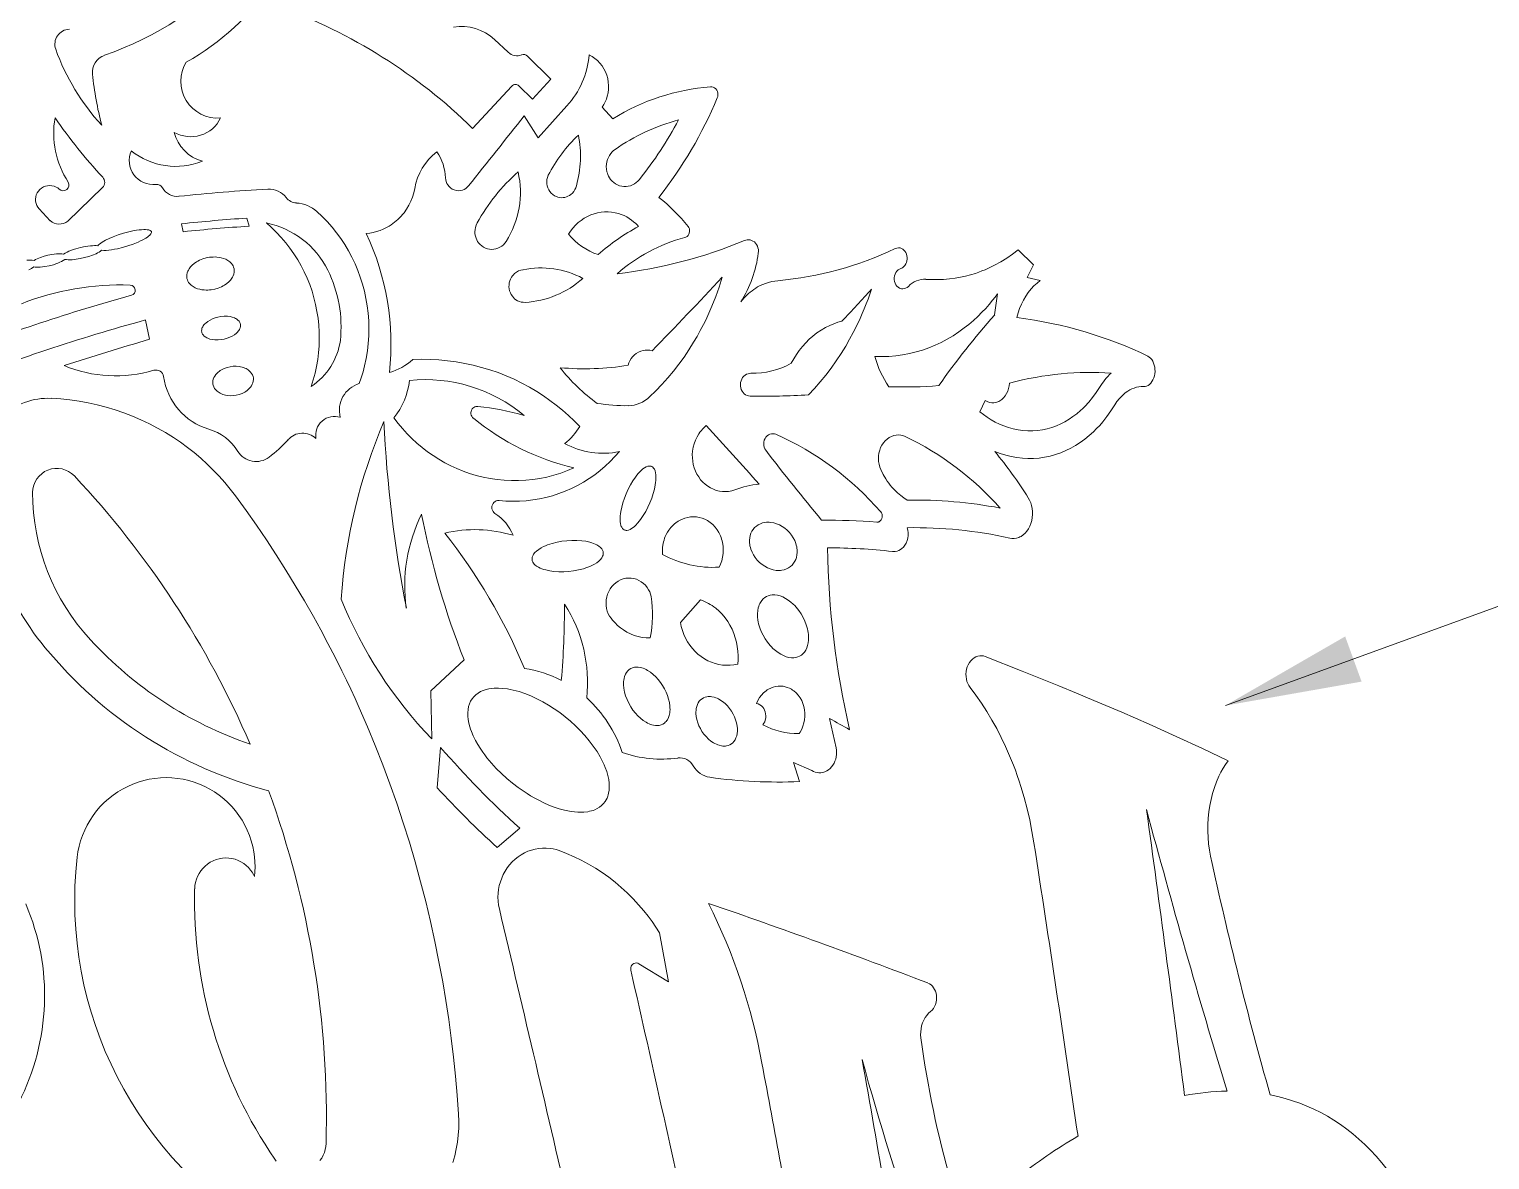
# Model space of a CAD drawing. Extents: x -99 to 297, y 0 to 529.
# Drawn here: x 103.4 to 135.06, y 208.23 to 232.75 of the extents above; entities that cross this region are included whole.
import ezdxf

# ---------------------------------------------------------------- set-up
doc = ezdxf.new("R2010")
doc.units = 0

msp = doc.modelspace()

# ---------------------------------------------------------------- linework, layer by layer
at = {"color": 7, "lineweight": 13, "ltscale": 0.010154}
msp.add_line((113.784, 232.247), (113.486, 232.524), dxfattribs=at)
at = {"color": 7, "lineweight": 13, "ltscale": 0.017836}
msp.add_line((114.706, 231.663), (114.2, 232.167), dxfattribs=at)
at = {"color": 7, "lineweight": 13, "ltscale": 0.031327}
msp.add_line((113.01, 230.597), (113.862, 231.516), dxfattribs=at)
at = {"color": 7, "lineweight": 13, "ltscale": 0.010338}
msp.add_line((114.014, 231.52), (114.308, 231.229), dxfattribs=at)
at = {"color": 7, "lineweight": 13, "ltscale": 0.014729}
msp.add_line((114.308, 231.229), (114.706, 231.663), dxfattribs=at)
at = {"color": 7, "lineweight": 13, "ltscale": 0.014188}
msp.add_line((114.43, 230.39), (114.131, 230.873), dxfattribs=at)
at = {"color": 7, "lineweight": 13, "ltscale": 0.023324}
msp.add_line((115.052, 231.086), (114.43, 230.39), dxfattribs=at)
at = {"color": 7, "lineweight": 13, "ltscale": 0.008452}
msp.add_line((116.048, 230.808), (115.821, 231.058), dxfattribs=at)
at = {"color": 7, "lineweight": 13, "ltscale": 0.026184}
msp.add_line((104.234, 228.586), (104.985, 229.316), dxfattribs=at)
at = {"color": 7, "lineweight": 13, "ltscale": 0.008656}
msp.add_line((103.613, 228.851), (103.848, 228.596), dxfattribs=at)
at = {"color": 7, "lineweight": 13, "ltscale": 0.004515}
msp.add_line((108.164, 228.477), (108.117, 228.651), dxfattribs=at)
at = {"color": 7, "lineweight": 13, "ltscale": 0.004397}
msp.add_line((106.698, 228.527), (106.738, 228.356), dxfattribs=at)
at = {"color": 7, "lineweight": 13, "ltscale": 0.011531}
msp.add_line((125.168, 227.641), (124.839, 227.964), dxfattribs=at)
at = {"color": 7, "lineweight": 13, "ltscale": 0.007639}
msp.add_line((125.033, 227.367), (125.168, 227.641), dxfattribs=at)
at = {"color": 7, "lineweight": 13, "ltscale": 0.007294}
msp.add_line((125.316, 227.298), (125.033, 227.367), dxfattribs=at)
at = {"color": 7, "lineweight": 13, "ltscale": 0.011596}
msp.add_line((124.328, 226.551), (124.391, 227.011), dxfattribs=at)
at = {"color": 7, "lineweight": 13, "ltscale": 0.010693}
msp.add_line((105.917, 226.442), (106.008, 226.024), dxfattribs=at)
at = {"color": 7, "lineweight": 13, "ltscale": 0.006787}
msp.add_line((124.12, 224.699), (124.003, 224.454), dxfattribs=at)
at = {"color": 7, "lineweight": 13, "ltscale": 0.016356}
msp.add_line((117.947, 220.373), (117.515, 219.882), dxfattribs=at)
at = {"color": 7, "lineweight": 13, "ltscale": 0.024661}
msp.add_line((112.107, 218.398), (112.825, 219.074), dxfattribs=at)
at = {"color": 7, "lineweight": 13, "ltscale": 0.025963}
msp.add_line((112.123, 217.359), (112.107, 218.398), dxfattribs=at)
at = {"color": 7, "lineweight": 13, "ltscale": 0.01628}
msp.add_line((120.889, 217.164), (120.749, 217.8), dxfattribs=at)
at = {"color": 7, "lineweight": 13, "ltscale": 0.022011}
msp.add_line((112.317, 217.174), (112.242, 216.297), dxfattribs=at)
at = {"color": 7, "lineweight": 13, "ltscale": 0.010871}
msp.add_line((120.095, 216.433), (119.965, 216.848), dxfattribs=at)
at = {"color": 7, "lineweight": 13, "ltscale": 0.010872}
msp.add_line((119.965, 216.848), (120.361, 216.669), dxfattribs=at)
at = {"color": 7, "lineweight": 13, "ltscale": 0.016071}
msp.add_line((113.543, 215.003), (114.031, 215.422), dxfattribs=at)
at = {"color": 7, "lineweight": 13, "ltscale": 0.027012}
msp.add_line((117.255, 212.092), (117.061, 213.154), dxfattribs=at)
at = {"color": 7, "lineweight": 13, "ltscale": 0.018832}
msp.add_line((116.612, 212.483), (117.255, 212.092), dxfattribs=at)
at = {"color": 7, "lineweight": 13}
for points in [[(129.329, 218.08), (170.101, 232.908), (170.101, 307.404)], [(115.821, 231.058), (115.856, 231.114), (115.885, 231.173), (115.91, 231.234), (115.93, 231.297), (115.946, 231.372), (115.955, 231.449), (115.956, 231.526), (115.951, 231.603), (115.938, 231.678), (115.917, 231.752), (115.89, 231.823), (115.856, 231.891), (115.816, 231.954), (115.77, 232.013), (115.718, 232.067), (115.661, 232.114), (115.6, 232.156), (115.535, 232.19)], [(118.314, 231.26), (118.324, 231.292), (118.328, 231.327), (118.326, 231.362), (118.317, 231.396), (118.302, 231.426), (118.281, 231.453), (118.256, 231.475), (118.228, 231.49), (118.196, 231.499), (118.164, 231.5)], [(116.097, 230.14), (116.064, 230.115), (116.034, 230.086), (116.006, 230.054), (115.977, 230.013), (115.953, 229.969), (115.934, 229.922), (115.92, 229.873), (115.911, 229.823), (115.908, 229.773), (115.912, 229.712), (115.923, 229.653), (115.931, 229.624), (115.942, 229.596), (115.958, 229.559), (115.978, 229.525), (116.001, 229.492), (116.033, 229.455), (116.069, 229.422), (116.109, 229.394), (116.151, 229.371), (116.196, 229.353), (116.242, 229.341), (116.289, 229.335), (116.337, 229.335), (116.384, 229.341), (116.431, 229.352), (116.476, 229.37), (116.518, 229.393), (116.558, 229.421), (116.595, 229.453), (116.627, 229.49)], [(114.648, 229.58), (114.631, 229.534), (114.621, 229.487), (114.618, 229.441), (114.62, 229.395), (114.628, 229.349), (114.642, 229.305), (114.661, 229.264), (114.686, 229.226), (114.715, 229.192), (114.748, 229.162), (114.786, 229.137), (114.826, 229.117), (114.86, 229.105), (114.896, 229.098), (114.933, 229.095), (114.97, 229.096), (115.006, 229.102), (115.042, 229.112), (115.077, 229.126), (115.109, 229.144), (115.139, 229.165), (115.172, 229.196), (115.201, 229.231), (115.226, 229.27), (115.245, 229.311), (115.259, 229.355)], [(104.046, 229.279), (104.014, 229.305), (103.979, 229.325), (103.935, 229.343), (103.889, 229.355), (103.842, 229.358), (103.795, 229.355), (103.748, 229.344), (103.704, 229.327), (103.664, 229.304), (103.627, 229.274), (103.596, 229.239), (103.57, 229.199), (103.551, 229.156), (103.539, 229.111), (103.534, 229.065), (103.536, 229.018), (103.545, 228.972), (103.562, 228.928), (103.585, 228.888), (103.613, 228.851)], [(111.755, 229.295), (111.734, 229.2), (111.707, 229.106), (111.671, 229.016), (111.629, 228.929), (111.579, 228.845), (111.523, 228.766), (111.493, 228.728), (111.461, 228.692), (111.427, 228.657), (111.392, 228.623), (111.319, 228.561), (111.241, 228.505), (111.201, 228.479), (111.159, 228.455), (111.116, 228.433), (111.073, 228.413), (111.002, 228.385), (110.929, 228.361), (110.855, 228.342), (110.779, 228.328), (110.703, 228.32)], [(112.923, 229.353), (112.895, 229.323), (112.862, 229.297), (112.826, 229.275), (112.788, 229.26), (112.747, 229.25), (112.702, 229.246), (112.657, 229.25), (112.613, 229.262), (112.57, 229.281), (112.532, 229.307), (112.498, 229.338), (112.473, 229.37), (112.453, 229.405), (112.437, 229.443), (112.427, 229.483), (112.422, 229.523)], [(110.553, 225.063), (110.597, 225.19), (110.635, 225.318), (110.668, 225.448), (110.702, 225.608), (110.729, 225.77), (110.747, 225.933), (110.758, 226.096), (110.762, 226.26), (110.757, 226.423), (110.745, 226.587), (110.726, 226.749), (110.698, 226.91), (110.663, 227.07), (110.623, 227.222), (110.575, 227.371), (110.521, 227.519), (110.46, 227.663), (110.393, 227.805), (110.319, 227.943), (110.238, 228.078), (110.152, 228.208), (110.06, 228.335), (109.962, 228.457), (109.858, 228.575), (109.749, 228.687), (109.635, 228.794)], [(116.606, 228.47), (116.576, 228.503), (116.545, 228.534), (116.501, 228.573), (116.455, 228.609), (116.407, 228.642), (116.351, 228.676), (116.292, 228.705), (116.232, 228.73), (116.17, 228.751), (116.097, 228.769), (116.022, 228.781), (115.946, 228.787), (115.871, 228.787), (115.795, 228.78), (115.72, 228.767), (115.647, 228.747), (115.571, 228.721), (115.498, 228.687), (115.428, 228.648), (115.361, 228.603), (115.297, 228.553), (115.238, 228.497), (115.183, 228.437), (115.133, 228.372), (115.088, 228.303)], [(104.963, 227.953), (105.013, 227.95), (105.068, 227.952), (105.122, 227.957), (105.178, 227.964), (105.243, 227.975), (105.308, 227.988), (105.422, 228.016), (105.536, 228.05), (105.649, 228.089), (105.757, 228.132), (105.809, 228.156), (105.859, 228.181), (105.927, 228.219), (105.958, 228.239), (105.985, 228.26), (106.009, 228.28), (106.028, 228.301), (106.037, 228.314), (106.044, 228.327), (106.048, 228.343), (106.046, 228.358), (106.038, 228.371), (106.029, 228.378), (106.019, 228.384), (105.991, 228.394), (105.956, 228.4), (105.921, 228.403), (105.882, 228.404), (105.833, 228.401), (105.782, 228.396), (105.726, 228.389), (105.67, 228.38), (105.556, 228.355), (105.441, 228.325), (105.327, 228.289), (105.216, 228.248), (105.132, 228.213), (105.053, 228.174), (104.98, 228.133), (104.947, 228.111), (104.918, 228.089), (104.897, 228.071), (104.881, 228.053)], [(108.538, 228.548), (108.65, 228.448), (108.758, 228.343), (108.861, 228.233), (108.958, 228.118), (109.05, 227.999), (109.136, 227.876), (109.217, 227.749), (109.292, 227.619), (109.36, 227.485), (109.422, 227.348), (109.478, 227.209), (109.528, 227.066), (109.57, 226.922), (109.606, 226.777), (109.636, 226.629), (109.658, 226.481), (109.674, 226.332), (109.683, 226.182), (109.685, 226.032), (109.681, 225.882), (109.669, 225.732), (109.651, 225.583), (109.626, 225.435), (109.595, 225.288), (109.556, 225.143), (109.512, 224.999)], [(113.108, 228.546), (113.086, 228.499), (113.07, 228.449), (113.062, 228.403), (113.059, 228.355), (113.061, 228.308), (113.07, 228.261), (113.084, 228.215), (113.099, 228.18), (113.119, 228.145), (113.141, 228.114), (113.172, 228.079), (113.207, 228.048), (113.246, 228.022), (113.287, 228.001), (113.331, 227.986), (113.376, 227.976), (113.422, 227.973), (113.469, 227.976), (113.515, 227.984), (113.559, 227.998), (113.601, 228.018), (113.64, 228.043), (113.676, 228.073), (113.708, 228.107), (113.736, 228.145)], [(117.609, 228.229), (117.634, 228.239), (117.659, 228.254), (117.68, 228.275), (117.696, 228.3), (117.708, 228.328), (117.714, 228.358), (117.714, 228.389), (117.709, 228.419), (117.698, 228.447), (117.682, 228.472)], [(104.881, 228.053), (104.847, 228.055), (104.811, 228.055), (104.768, 228.054), (104.724, 228.051), (104.668, 228.044), (104.611, 228.036), (104.508, 228.015), (104.407, 227.989), (104.353, 227.971), (104.3, 227.952), (104.257, 227.935), (104.217, 227.916), (104.176, 227.895), (104.141, 227.872)], [(119.204, 227.891), (119.207, 227.93), (119.205, 227.969), (119.197, 228.007), (119.185, 228.043), (119.167, 228.077), (119.144, 228.107), (119.118, 228.134), (119.088, 228.155), (119.059, 228.169), (119.029, 228.179), (118.997, 228.183), (118.965, 228.183), (118.934, 228.177), (118.903, 228.167)], [(122.291, 227.559), (122.315, 227.569), (122.338, 227.583), (122.359, 227.601), (122.382, 227.627), (122.402, 227.657), (122.416, 227.691), (122.427, 227.727), (122.432, 227.763), (122.432, 227.801), (122.427, 227.837), (122.417, 227.873), (122.403, 227.905), (122.384, 227.934), (122.361, 227.96), (122.335, 227.98), (122.307, 227.995), (122.276, 228.005), (122.242, 228.008), (122.207, 228.003), (122.173, 227.991)], [(103.501, 227.733), (103.459, 227.741), (103.411, 227.743), (103.343, 227.741)], [(103.495, 227.594), (103.524, 227.59), (103.554, 227.587), (103.595, 227.587), (103.637, 227.588), (103.686, 227.593), (103.736, 227.6), (103.829, 227.618), (103.922, 227.642), (103.971, 227.658), (104.019, 227.676), (104.059, 227.693), (104.098, 227.711), (104.135, 227.733), (104.167, 227.755)], [(104.141, 227.872), (104.104, 227.877), (104.064, 227.879), (104.026, 227.879), (103.987, 227.877), (103.937, 227.872), (103.887, 227.864), (103.804, 227.848), (103.721, 227.826), (103.642, 227.8), (103.567, 227.769), (103.533, 227.752), (103.501, 227.733)], [(104.167, 227.755), (104.203, 227.751), (104.241, 227.748), (104.282, 227.748), (104.325, 227.75), (104.413, 227.759), (104.505, 227.774), (104.596, 227.795), (104.686, 227.819), (104.771, 227.848), (104.846, 227.879), (104.88, 227.896), (104.912, 227.914), (104.94, 227.933), (104.963, 227.953)], [(107.837, 227.555), (107.829, 227.585), (107.817, 227.614), (107.801, 227.642), (107.781, 227.668), (107.764, 227.686), (107.746, 227.703), (107.704, 227.733), (107.658, 227.758), (107.608, 227.778), (107.561, 227.792), (107.512, 227.801), (107.462, 227.807), (107.425, 227.809), (107.387, 227.808), (107.348, 227.806), (107.309, 227.802), (107.233, 227.788), (107.159, 227.766), (107.123, 227.752), (107.088, 227.737), (107.054, 227.72), (107.022, 227.701), (106.974, 227.669), (106.931, 227.632), (106.893, 227.592), (106.861, 227.549), (106.847, 227.526), (106.836, 227.503), (106.822, 227.464), (106.814, 227.424), (106.812, 227.384), (106.816, 227.345)], [(124.839, 227.964), (124.717, 227.87), (124.59, 227.783), (124.461, 227.703), (124.327, 227.629), (124.191, 227.563), (124.122, 227.533), (124.052, 227.505), (123.982, 227.479), (123.911, 227.454), (123.803, 227.421), (123.695, 227.393), (123.585, 227.369), (123.475, 227.349), (123.348, 227.333), (123.221, 227.322), (123.094, 227.317), (122.966, 227.317), (122.838, 227.324)], [(103.388, 227.529), (103.445, 227.56), (103.495, 227.594)], [(106.816, 227.345), (106.825, 227.314), (106.837, 227.285), (106.853, 227.258), (106.873, 227.232), (106.89, 227.214), (106.908, 227.197), (106.95, 227.167), (106.996, 227.141), (107.047, 227.121), (107.094, 227.108), (107.142, 227.099), (107.192, 227.093), (107.23, 227.091), (107.267, 227.091), (107.306, 227.094), (107.345, 227.098), (107.421, 227.112), (107.495, 227.134), (107.532, 227.147), (107.567, 227.163), (107.6, 227.18), (107.632, 227.199), (107.68, 227.231), (107.723, 227.268), (107.761, 227.308), (107.793, 227.351), (107.806, 227.374), (107.818, 227.397), (107.832, 227.436), (107.84, 227.476), (107.842, 227.516), (107.837, 227.555)], [(114.102, 227.532), (114.053, 227.522), (114.006, 227.505), (113.961, 227.481), (113.921, 227.45), (113.895, 227.425), (113.872, 227.398), (113.851, 227.368), (113.831, 227.33), (113.815, 227.288), (113.804, 227.245), (113.799, 227.202), (113.798, 227.158), (113.803, 227.115), (113.813, 227.072), (113.828, 227.031), (113.848, 226.992), (113.872, 226.956), (113.895, 226.929), (113.92, 226.904), (113.948, 226.883), (113.985, 226.861), (114.024, 226.844), (114.064, 226.832), (114.106, 226.826), (114.148, 226.825)], [(116.848, 224.775), (116.984, 224.907), (117.115, 225.045), (117.242, 225.187), (117.364, 225.333), (117.481, 225.484), (117.593, 225.639), (117.7, 225.797), (117.801, 225.96), (117.875, 226.086), (117.946, 226.214), (118.014, 226.344), (118.063, 226.442), (118.11, 226.542), (118.155, 226.642), (118.198, 226.744), (118.28, 226.949), (118.354, 227.157), (118.421, 227.368)], [(122.457, 227.172), (122.429, 227.149), (122.398, 227.132), (122.369, 227.123), (122.339, 227.119), (122.309, 227.121), (122.287, 227.127), (122.266, 227.135), (122.236, 227.154), (122.21, 227.178), (122.188, 227.208), (122.17, 227.241), (122.158, 227.279), (122.152, 227.318), (122.152, 227.359), (122.158, 227.398), (122.17, 227.437), (122.187, 227.472), (122.209, 227.503), (122.236, 227.529), (122.262, 227.546), (122.291, 227.559)], [(119.63, 227.293), (119.562, 227.286), (119.494, 227.274), (119.427, 227.258), (119.361, 227.237), (119.302, 227.214), (119.244, 227.187), (119.188, 227.158), (119.147, 227.133), (119.107, 227.107), (119.068, 227.078), (119.03, 227.048), (118.993, 227.017), (118.957, 226.984), (118.889, 226.913), (118.827, 226.837)], [(120.291, 224.819), (120.42, 224.957), (120.546, 225.1), (120.666, 225.247), (120.782, 225.398), (120.892, 225.554), (120.998, 225.714), (121.099, 225.878), (121.183, 226.024), (121.263, 226.172), (121.34, 226.324), (121.412, 226.477), (121.458, 226.581), (121.502, 226.685), (121.544, 226.791), (121.584, 226.897), (121.66, 227.112)], [(124.811, 226.497), (124.837, 226.596), (124.87, 226.692), (124.908, 226.785), (124.952, 226.874), (125.001, 226.96), (125.056, 227.04), (125.116, 227.115), (125.18, 227.184), (125.246, 227.244), (125.316, 227.298)], [(124.391, 227.011), (124.338, 226.94), (124.284, 226.871), (124.209, 226.781), (124.133, 226.694), (124.053, 226.61), (123.962, 226.519), (123.867, 226.431), (123.769, 226.348), (123.669, 226.269), (123.549, 226.182), (123.426, 226.101), (123.299, 226.026), (123.17, 225.957), (123.038, 225.895), (122.903, 225.84), (122.766, 225.791), (122.627, 225.75), (122.481, 225.714), (122.332, 225.686), (122.183, 225.665), (122.032, 225.652), (121.881, 225.647), (121.73, 225.65)], [(107.977, 226.352), (107.973, 226.369), (107.966, 226.385), (107.958, 226.401), (107.947, 226.415), (107.922, 226.442), (107.891, 226.465), (107.87, 226.477), (107.848, 226.488), (107.8, 226.504), (107.75, 226.516), (107.696, 226.522), (107.66, 226.523), (107.624, 226.523), (107.55, 226.516), (107.489, 226.504), (107.429, 226.488), (107.372, 226.466), (107.317, 226.44), (107.268, 226.41), (107.224, 226.376), (107.204, 226.356), (107.186, 226.336), (107.171, 226.316), (107.159, 226.296), (107.149, 226.277), (107.142, 226.258), (107.136, 226.232), (107.135, 226.206), (107.137, 226.181)], [(121.018, 226.417), (120.929, 226.392), (120.842, 226.361), (120.756, 226.325), (120.659, 226.277), (120.565, 226.222), (120.475, 226.161), (120.388, 226.094), (120.308, 226.023), (120.232, 225.947), (120.16, 225.867), (120.092, 225.782), (120.029, 225.692), (119.971, 225.599), (119.918, 225.503)], [(107.137, 226.181), (107.142, 226.164), (107.148, 226.148), (107.157, 226.133), (107.167, 226.118), (107.193, 226.091), (107.224, 226.068), (107.245, 226.056), (107.267, 226.046), (107.314, 226.029), (107.365, 226.018), (107.419, 226.011), (107.455, 226.01), (107.492, 226.011), (107.565, 226.017), (107.626, 226.029), (107.686, 226.045), (107.743, 226.067), (107.798, 226.093), (107.847, 226.123), (107.89, 226.158), (107.911, 226.177), (107.929, 226.197), (107.943, 226.217), (107.956, 226.238), (107.965, 226.256), (107.972, 226.275), (107.978, 226.301), (107.98, 226.327), (107.977, 226.352)], [(116.899, 225.774), (116.851, 225.785), (116.803, 225.79), (116.754, 225.789), (116.706, 225.781), (116.655, 225.767), (116.606, 225.745), (116.559, 225.718), (116.517, 225.684), (116.479, 225.645), (116.447, 225.604), (116.42, 225.559), (116.397, 225.511), (116.381, 225.461)], [(111.71, 225.585), (111.899, 225.59), (112.089, 225.587), (112.277, 225.577), (112.465, 225.559), (112.652, 225.534), (112.838, 225.502), (113.022, 225.462), (113.204, 225.415), (113.384, 225.361), (113.561, 225.3), (113.736, 225.231), (113.908, 225.156), (114.077, 225.074), (114.242, 224.985), (114.403, 224.89), (114.547, 224.797), (114.687, 224.699), (114.824, 224.595), (114.957, 224.487), (115.086, 224.374), (115.211, 224.256), (115.332, 224.134)], [(127.557, 224.998), (127.59, 225), (127.623, 225.008), (127.654, 225.023), (127.683, 225.044), (127.712, 225.072), (127.738, 225.106), (127.76, 225.144), (127.778, 225.185), (127.792, 225.231), (127.8, 225.277), (127.805, 225.325), (127.804, 225.374), (127.799, 225.421), (127.789, 225.466), (127.775, 225.508), (127.757, 225.548), (127.735, 225.583), (127.71, 225.613), (127.681, 225.638), (127.65, 225.657)], [(108.256, 225.187), (108.25, 225.215), (108.237, 225.25), (108.218, 225.284), (108.194, 225.314), (108.166, 225.342), (108.145, 225.358), (108.123, 225.373), (108.098, 225.387), (108.072, 225.4), (108.043, 225.411), (108.013, 225.42), (107.981, 225.428), (107.949, 225.434), (107.883, 225.44), (107.817, 225.438), (107.752, 225.43), (107.687, 225.414), (107.625, 225.392), (107.567, 225.363), (107.54, 225.346), (107.514, 225.327), (107.49, 225.308), (107.469, 225.288), (107.442, 225.258), (107.42, 225.227), (107.402, 225.193), (107.388, 225.159), (107.38, 225.124), (107.377, 225.088), (107.38, 225.053)], [(107.38, 225.053), (107.385, 225.026), (107.399, 224.991), (107.417, 224.957), (107.441, 224.926), (107.47, 224.899), (107.491, 224.882), (107.513, 224.868), (107.538, 224.853), (107.564, 224.841), (107.593, 224.83), (107.623, 224.82), (107.655, 224.813), (107.687, 224.807), (107.753, 224.801), (107.819, 224.802), (107.884, 224.811), (107.949, 224.827), (108.011, 224.849), (108.04, 224.863), (108.069, 224.878), (108.096, 224.895), (108.122, 224.913), (108.145, 224.932), (108.167, 224.953), (108.193, 224.982), (108.215, 225.014), (108.234, 225.048), (108.247, 225.082), (108.255, 225.117), (108.258, 225.152), (108.256, 225.187)], [(119.042, 225.287), (119.011, 225.285), (118.981, 225.278), (118.947, 225.265), (118.916, 225.246), (118.888, 225.221), (118.864, 225.192), (118.844, 225.16), (118.829, 225.124), (118.82, 225.086), (118.815, 225.047), (118.817, 225.008), (118.824, 224.97), (118.835, 224.934), (118.852, 224.9), (118.874, 224.87), (118.9, 224.843), (118.929, 224.822), (118.961, 224.807), (118.994, 224.797), (119.029, 224.793)], [(124.003, 224.454), (124.083, 224.391), (124.166, 224.333), (124.25, 224.279), (124.34, 224.229), (124.432, 224.184), (124.525, 224.145), (124.627, 224.109), (124.731, 224.081), (124.836, 224.059), (124.941, 224.045), (125.047, 224.038), (125.153, 224.038), (125.258, 224.045), (125.363, 224.06), (125.467, 224.083), (125.569, 224.112), (125.669, 224.149), (125.762, 224.189), (125.852, 224.236), (125.94, 224.288), (126.026, 224.346), (126.109, 224.409), (126.189, 224.477), (126.236, 224.52), (126.281, 224.565), (126.369, 224.66), (126.452, 224.761), (126.53, 224.868), (126.603, 224.98)], [(124.648, 225.074), (124.642, 225.014), (124.63, 224.955), (124.611, 224.898), (124.587, 224.845), (124.557, 224.797), (124.522, 224.753), (124.483, 224.717), (124.462, 224.701), (124.441, 224.687), (124.418, 224.675), (124.395, 224.665), (124.353, 224.652), (124.309, 224.645), (124.266, 224.645), (124.223, 224.652), (124.181, 224.666), (124.15, 224.681), (124.12, 224.699)], [(126.932, 224.6), (126.98, 224.672), (127.032, 224.739), (127.089, 224.799), (127.12, 224.828), (127.151, 224.854), (127.182, 224.878), (127.214, 224.899), (127.259, 224.925), (127.304, 224.948), (127.351, 224.966), (127.402, 224.982), (127.454, 224.992), (127.505, 224.997), (127.557, 224.998)], [(107.867, 222.628), (107.755, 222.775), (107.637, 222.917), (107.514, 223.055), (107.386, 223.189), (107.253, 223.319), (107.115, 223.444), (106.973, 223.565), (106.826, 223.68), (106.676, 223.79), (106.522, 223.894), (106.352, 224), (106.178, 224.099), (106.001, 224.192), (105.82, 224.278), (105.636, 224.357), (105.449, 224.429), (105.259, 224.494), (105.067, 224.552), (104.872, 224.603), (104.676, 224.646), (104.478, 224.682), (104.279, 224.71), (104.079, 224.731), (103.879, 224.744)], [(113.025, 224.311), (113.006, 224.33), (112.991, 224.353), (112.98, 224.379), (112.974, 224.406), (112.973, 224.433), (112.978, 224.461), (112.987, 224.488), (113.001, 224.512), (113.017, 224.53), (113.037, 224.545), (113.058, 224.557), (113.08, 224.565), (113.103, 224.569), (113.126, 224.568)], [(124.331, 223.59), (124.449, 223.546), (124.567, 223.509), (124.687, 223.48), (124.808, 223.458), (124.929, 223.444), (125.05, 223.437), (125.171, 223.439), (125.292, 223.448), (125.412, 223.465), (125.53, 223.49), (125.647, 223.523), (125.762, 223.563), (125.871, 223.609), (125.978, 223.662), (126.082, 223.72), (126.183, 223.786), (126.281, 223.857), (126.377, 223.935), (126.469, 224.017), (126.538, 224.086), (126.605, 224.157), (126.67, 224.231), (126.717, 224.289), (126.762, 224.348), (126.85, 224.471), (126.932, 224.6)], [(111.303, 224.318), (111.393, 224.2), (111.488, 224.086), (111.588, 223.976), (111.692, 223.871), (111.801, 223.771), (111.914, 223.676), (112.031, 223.585), (112.152, 223.5), (112.277, 223.421), (112.405, 223.348), (112.536, 223.28), (112.669, 223.218), (112.806, 223.163), (112.944, 223.114), (113.084, 223.072), (113.236, 223.034), (113.389, 223.003), (113.543, 222.98), (113.697, 222.965), (113.853, 222.958), (114.008, 222.958), (114.163, 222.966), (114.317, 222.982), (114.47, 223.006), (114.622, 223.037), (114.771, 223.076), (114.919, 223.123), (115.064, 223.177), (115.207, 223.238)], [(118.076, 224.151), (118.037, 224.117), (117.999, 224.08), (117.964, 224.041), (117.939, 224.01), (117.916, 223.977), (117.875, 223.909), (117.84, 223.836), (117.812, 223.76), (117.791, 223.681), (117.778, 223.601), (117.773, 223.527), (117.774, 223.453), (117.781, 223.379), (117.795, 223.306), (117.815, 223.235), (117.841, 223.166), (117.873, 223.1), (117.911, 223.038), (117.953, 222.979), (118, 222.927), (118.052, 222.879), (118.108, 222.837), (118.167, 222.801), (118.229, 222.771), (118.293, 222.748), (118.359, 222.732), (118.426, 222.723), (118.494, 222.721), (118.561, 222.726), (118.627, 222.739), (118.693, 222.758)], [(119.585, 223.963), (119.554, 223.973), (119.521, 223.977), (119.488, 223.975), (119.455, 223.966), (119.423, 223.95), (119.394, 223.928), (119.369, 223.901), (119.349, 223.869), (119.334, 223.834), (119.325, 223.796), (119.322, 223.758), (119.324, 223.719), (119.333, 223.682), (119.348, 223.647), (119.368, 223.616)], [(122.386, 223.916), (122.34, 223.934), (122.291, 223.945), (122.241, 223.95), (122.191, 223.947), (122.139, 223.936), (122.089, 223.918), (122.041, 223.892), (121.996, 223.86), (121.954, 223.821), (121.916, 223.777), (121.884, 223.727), (121.856, 223.674), (121.835, 223.617), (121.82, 223.557), (121.81, 223.496), (121.808, 223.434), (121.811, 223.373), (121.821, 223.312), (121.837, 223.254), (121.859, 223.198)], [(116.194, 223.591), (116.096, 223.479), (115.993, 223.373), (115.885, 223.272), (115.773, 223.176), (115.656, 223.086), (115.535, 223.002), (115.411, 222.924), (115.283, 222.852), (115.151, 222.787), (115.017, 222.728), (114.88, 222.676), (114.741, 222.631), (114.6, 222.593), (114.458, 222.563), (114.314, 222.539), (114.17, 222.522), (114.025, 222.513), (113.879, 222.511), (113.733, 222.516), (113.588, 222.528)], [(116.896, 223.264), (116.883, 223.27), (116.869, 223.273), (116.854, 223.275), (116.837, 223.275), (116.805, 223.269), (116.771, 223.255), (116.736, 223.236), (116.701, 223.211), (116.675, 223.19), (116.65, 223.166), (116.6, 223.113), (116.57, 223.076), (116.54, 223.037), (116.483, 222.953), (116.431, 222.864), (116.382, 222.771), (116.339, 222.674), (116.3, 222.576), (116.268, 222.479), (116.242, 222.382), (116.223, 222.286), (116.216, 222.239), (116.211, 222.193), (116.208, 222.149), (116.208, 222.107), (116.21, 222.067), (116.215, 222.029), (116.226, 221.985), (116.233, 221.965), (116.242, 221.946), (116.257, 221.923), (116.276, 221.904), (116.296, 221.89)], [(116.296, 221.89), (116.309, 221.885), (116.323, 221.881), (116.339, 221.879), (116.355, 221.88), (116.388, 221.886), (116.422, 221.899), (116.457, 221.919), (116.492, 221.943), (116.518, 221.965), (116.543, 221.989), (116.593, 222.042), (116.624, 222.079), (116.653, 222.118), (116.71, 222.201), (116.762, 222.291), (116.81, 222.384), (116.854, 222.48), (116.892, 222.579), (116.924, 222.676), (116.95, 222.772), (116.969, 222.868), (116.976, 222.915), (116.981, 222.962), (116.983, 223.005), (116.983, 223.048), (116.981, 223.087), (116.976, 223.125), (116.966, 223.17), (116.958, 223.19), (116.95, 223.208), (116.935, 223.232), (116.917, 223.251), (116.896, 223.264)], [(121.859, 223.198), (121.91, 223.095), (121.968, 222.997), (121.999, 222.95), (122.032, 222.905), (122.066, 222.86), (122.102, 222.817), (122.162, 222.752), (122.225, 222.691), (122.292, 222.635), (122.361, 222.583), (122.433, 222.537)], [(112.704, 209.219), (112.674, 209.631), (112.638, 210.042), (112.595, 210.453), (112.546, 210.864), (112.491, 211.273), (112.429, 211.681), (112.361, 212.088), (112.28, 212.526), (112.192, 212.962), (112.096, 213.397), (111.993, 213.829), (111.883, 214.26), (111.764, 214.689), (111.639, 215.116), (111.506, 215.54), (111.365, 215.961), (111.218, 216.381), (111.062, 216.797), (110.9, 217.211), (110.73, 217.621), (110.552, 218.029), (110.461, 218.231), (110.368, 218.433), (110.273, 218.634), (110.176, 218.834), (110.027, 219.132), (109.874, 219.428), (109.718, 219.722), (109.557, 220.014), (109.364, 220.352), (109.166, 220.687), (108.963, 221.019), (108.754, 221.348), (108.54, 221.673), (108.321, 221.995), (108.097, 222.313), (107.867, 222.628)], [(113.588, 222.528), (113.57, 222.529), (113.552, 222.527), (113.524, 222.52), (113.497, 222.506), (113.473, 222.487), (113.453, 222.464), (113.439, 222.437), (113.43, 222.408), (113.427, 222.377), (113.43, 222.347), (113.438, 222.318), (113.453, 222.291), (113.472, 222.267), (113.495, 222.249)], [(124.654, 221.71), (124.703, 221.703), (124.753, 221.703), (124.802, 221.711), (124.85, 221.726), (124.875, 221.737), (124.899, 221.75), (124.945, 221.782), (124.988, 221.82), (125.026, 221.865), (125.061, 221.916), (125.09, 221.971), (125.113, 222.031), (125.131, 222.093), (125.142, 222.157), (125.148, 222.223), (125.148, 222.289), (125.141, 222.354), (125.128, 222.416), (125.11, 222.476), (125.086, 222.534), (125.057, 222.587)], [(118.353, 221.082), (118.385, 221.15), (118.41, 221.22), (118.429, 221.297), (118.44, 221.376), (118.444, 221.456), (118.44, 221.535), (118.428, 221.614), (118.42, 221.653), (118.409, 221.691), (118.396, 221.728), (118.382, 221.764), (118.349, 221.831), (118.311, 221.894), (118.266, 221.952), (118.216, 222.004), (118.188, 222.029), (118.16, 222.051), (118.131, 222.072), (118.1, 222.091), (118.044, 222.12), (117.985, 222.143), (117.924, 222.16), (117.862, 222.17), (117.799, 222.174), (117.735, 222.171), (117.673, 222.161), (117.611, 222.145), (117.56, 222.126), (117.51, 222.103), (117.463, 222.076), (117.417, 222.044), (117.388, 222.021), (117.36, 221.996), (117.309, 221.942), (117.263, 221.883), (117.235, 221.839), (117.209, 221.793), (117.187, 221.745), (117.173, 221.709), (117.16, 221.671), (117.15, 221.633), (117.141, 221.594), (117.129, 221.516), (117.125, 221.436), (117.13, 221.357)], [(119.996, 221.209), (120.016, 221.251), (120.031, 221.295), (120.042, 221.349), (120.047, 221.403), (120.045, 221.459), (120.042, 221.492), (120.036, 221.525), (120.028, 221.559), (120.018, 221.593), (119.994, 221.658), (119.962, 221.72), (119.924, 221.779), (119.88, 221.833), (119.832, 221.883), (119.779, 221.927), (119.722, 221.966), (119.662, 221.999), (119.6, 222.025), (119.537, 222.043), (119.473, 222.054), (119.441, 222.057), (119.409, 222.057), (119.378, 222.056), (119.347, 222.052), (119.297, 222.041), (119.249, 222.024), (119.203, 222.002), (119.162, 221.974), (119.124, 221.94), (119.091, 221.902), (119.064, 221.859)], [(121.774, 222.057), (121.799, 222.059), (121.812, 222.062), (121.825, 222.068), (121.849, 222.084), (121.868, 222.107), (121.882, 222.135), (121.891, 222.165), (121.892, 222.197), (121.887, 222.228), (121.876, 222.257), (121.859, 222.282)], [(115.842, 221.395), (115.837, 221.425), (115.826, 221.453), (115.809, 221.479), (115.796, 221.496), (115.781, 221.511), (115.745, 221.54), (115.703, 221.566), (115.668, 221.583), (115.631, 221.598), (115.592, 221.612), (115.55, 221.624), (115.465, 221.643), (115.377, 221.655), (115.272, 221.662), (115.164, 221.663), (115.055, 221.656), (114.947, 221.643), (114.84, 221.623), (114.735, 221.597), (114.684, 221.581), (114.634, 221.563), (114.591, 221.546), (114.549, 221.527), (114.493, 221.498), (114.442, 221.466), (114.396, 221.431), (114.361, 221.397), (114.333, 221.362), (114.321, 221.344), (114.312, 221.325), (114.303, 221.3), (114.299, 221.275), (114.299, 221.249)], [(119.064, 221.859), (119.044, 221.817), (119.028, 221.772), (119.017, 221.719), (119.012, 221.664), (119.014, 221.609), (119.017, 221.575), (119.023, 221.542), (119.031, 221.508), (119.041, 221.475), (119.067, 221.41), (119.099, 221.347), (119.138, 221.289), (119.182, 221.234), (119.231, 221.185), (119.284, 221.14), (119.342, 221.101), (119.402, 221.068), (119.464, 221.043), (119.527, 221.024), (119.59, 221.013), (119.622, 221.011), (119.654, 221.01), (119.685, 221.012), (119.716, 221.016), (119.766, 221.026), (119.814, 221.043), (119.858, 221.066), (119.9, 221.094), (119.937, 221.127), (119.969, 221.166), (119.996, 221.209)], [(122.112, 221.422), (122.142, 221.42), (122.172, 221.422), (122.211, 221.43), (122.249, 221.443), (122.284, 221.462), (122.317, 221.486), (122.348, 221.514), (122.365, 221.534), (122.381, 221.556), (122.396, 221.58), (122.41, 221.605), (122.431, 221.658), (122.446, 221.713), (122.453, 221.769), (122.453, 221.826), (122.445, 221.883), (122.431, 221.937)], [(114.299, 221.249), (114.304, 221.22), (114.315, 221.192), (114.332, 221.165), (114.346, 221.149), (114.361, 221.133), (114.398, 221.104), (114.441, 221.079), (114.475, 221.062), (114.513, 221.046), (114.553, 221.033), (114.595, 221.021), (114.681, 221.002), (114.77, 220.99), (114.876, 220.982), (114.984, 220.982), (115.092, 220.989), (115.2, 221.002), (115.307, 221.022), (115.411, 221.048), (115.462, 221.064), (115.511, 221.082), (115.554, 221.099), (115.595, 221.118), (115.65, 221.147), (115.701, 221.179), (115.746, 221.214), (115.781, 221.248), (115.809, 221.283), (115.82, 221.301), (115.829, 221.32), (115.837, 221.345), (115.842, 221.37), (115.842, 221.395)], [(116.882, 220.444), (116.868, 220.495), (116.849, 220.544), (116.826, 220.59), (116.793, 220.642), (116.756, 220.689), (116.713, 220.73), (116.666, 220.766), (116.615, 220.796), (116.561, 220.82), (116.505, 220.836), (116.447, 220.845), (116.388, 220.846), (116.33, 220.84), (116.272, 220.827), (116.217, 220.806), (116.164, 220.779), (116.114, 220.745), (116.068, 220.705), (116.027, 220.66), (115.991, 220.609), (115.96, 220.555), (115.936, 220.498), (115.918, 220.438), (115.907, 220.376), (115.903, 220.313), (115.905, 220.251), (115.914, 220.189), (115.93, 220.129), (115.952, 220.072), (115.979, 220.018)], [(119.311, 220.396), (119.277, 220.359), (119.248, 220.317), (119.234, 220.291), (119.222, 220.263), (119.212, 220.234), (119.203, 220.203), (119.191, 220.14), (119.186, 220.073), (119.187, 220.005), (119.195, 219.936), (119.202, 219.894), (119.211, 219.852), (119.236, 219.769), (119.268, 219.687), (119.306, 219.607), (119.35, 219.531), (119.402, 219.455), (119.459, 219.384), (119.49, 219.351), (119.522, 219.319), (119.575, 219.272), (119.631, 219.23), (119.689, 219.194), (119.748, 219.164), (119.808, 219.14), (119.865, 219.125), (119.922, 219.118), (119.95, 219.117), (119.977, 219.118), (120.02, 219.124), (120.062, 219.135), (120.1, 219.152), (120.137, 219.174), (120.17, 219.202)], [(120.17, 219.202), (120.203, 219.239), (120.231, 219.281), (120.255, 219.33), (120.273, 219.383), (120.285, 219.439), (120.291, 219.498), (120.293, 219.538), (120.292, 219.578), (120.289, 219.62), (120.284, 219.662), (120.277, 219.704), (120.268, 219.746), (120.244, 219.829), (120.213, 219.911), (120.176, 219.991), (120.132, 220.067), (120.081, 220.143), (120.024, 220.214), (119.994, 220.247), (119.962, 220.279), (119.909, 220.326), (119.854, 220.368), (119.796, 220.404), (119.737, 220.435), (119.676, 220.458), (119.619, 220.473), (119.562, 220.48), (119.534, 220.481), (119.506, 220.48), (119.463, 220.474), (119.421, 220.463), (119.381, 220.446), (119.344, 220.424), (119.311, 220.396)], [(118.757, 218.981), (118.764, 219.07), (118.765, 219.16), (118.76, 219.26), (118.748, 219.359), (118.73, 219.456), (118.704, 219.552), (118.673, 219.645), (118.635, 219.736), (118.59, 219.823), (118.54, 219.906), (118.484, 219.985), (118.421, 220.059), (118.353, 220.128), (118.28, 220.191), (118.242, 220.22), (118.202, 220.247), (118.162, 220.273), (118.121, 220.297), (118.064, 220.326), (118.006, 220.351), (117.947, 220.373)], [(115.979, 220.018), (116.011, 219.975), (116.044, 219.933), (116.097, 219.874), (116.154, 219.819), (116.214, 219.768), (116.278, 219.722), (116.354, 219.675), (116.433, 219.636), (116.514, 219.603), (116.598, 219.578), (116.684, 219.56), (116.771, 219.549), (116.858, 219.546)], [(117.515, 219.882), (117.534, 219.794), (117.559, 219.708), (117.59, 219.623), (117.628, 219.541), (117.672, 219.463), (117.721, 219.389), (117.774, 219.32), (117.833, 219.255), (117.896, 219.196), (117.964, 219.143), (118.035, 219.095), (118.11, 219.054), (118.186, 219.02), (118.265, 218.993), (118.346, 218.972), (118.428, 218.959), (118.511, 218.954), (118.593, 218.955), (118.676, 218.965), (118.757, 218.981)], [(124.125, 219.145), (124.086, 219.157), (124.045, 219.162), (124.004, 219.161), (123.964, 219.153), (123.921, 219.137), (123.881, 219.115), (123.844, 219.086), (123.811, 219.052), (123.781, 219.011), (123.755, 218.967), (123.735, 218.918), (123.72, 218.868), (123.71, 218.816), (123.706, 218.762), (123.708, 218.708), (123.715, 218.655), (123.727, 218.605), (123.745, 218.557), (123.768, 218.512), (123.796, 218.472)], [(129.388, 216.88), (128.831, 217.147), (128.261, 217.411), (127.679, 217.674), (127.085, 217.934), (126.481, 218.193), (126.102, 218.351), (125.72, 218.509), (125.324, 218.67), (124.925, 218.83), (124.125, 219.145)], [(116.402, 218.86), (116.372, 218.833), (116.345, 218.798), (116.322, 218.758), (116.304, 218.714), (116.292, 218.666), (116.286, 218.634), (116.283, 218.601), (116.281, 218.565), (116.281, 218.528), (116.288, 218.456), (116.295, 218.415), (116.303, 218.374), (116.327, 218.291), (116.358, 218.21), (116.395, 218.131), (116.438, 218.055), (116.487, 217.982), (116.54, 217.914), (116.593, 217.857), (116.649, 217.804), (116.709, 217.757), (116.77, 217.717), (116.802, 217.7), (116.834, 217.685), (116.864, 217.673), (116.894, 217.663), (116.935, 217.653), (116.975, 217.647), (117.014, 217.646), (117.057, 217.651), (117.098, 217.661), (117.135, 217.678), (117.17, 217.701)], [(117.17, 217.701), (117.188, 217.717), (117.204, 217.734), (117.219, 217.753), (117.233, 217.773), (117.255, 217.818), (117.272, 217.867), (117.283, 217.92), (117.288, 217.955), (117.29, 217.992), (117.289, 218.029), (117.287, 218.068), (117.277, 218.144), (117.259, 218.221), (117.236, 218.297), (117.205, 218.372), (117.17, 218.445), (117.129, 218.516), (117.083, 218.584), (117.034, 218.647), (116.981, 218.705), (116.925, 218.757), (116.866, 218.804), (116.804, 218.844), (116.772, 218.862), (116.74, 218.877), (116.71, 218.889), (116.68, 218.899), (116.639, 218.909), (116.599, 218.914), (116.559, 218.915), (116.516, 218.911), (116.475, 218.9), (116.437, 218.883), (116.402, 218.86)], [(120.086, 217.472), (120.109, 217.507), (120.144, 217.569), (120.172, 217.634), (120.193, 217.703), (120.207, 217.774), (120.214, 217.846), (120.214, 217.918), (120.207, 217.989), (120.192, 218.058), (120.171, 218.126), (120.144, 218.19), (120.11, 218.251), (120.069, 218.306), (120.025, 218.355), (119.975, 218.398), (119.948, 218.417), (119.921, 218.435), (119.878, 218.457), (119.833, 218.475), (119.787, 218.489), (119.74, 218.498), (119.687, 218.502), (119.633, 218.501), (119.58, 218.493), (119.528, 218.48), (119.477, 218.461), (119.428, 218.437), (119.399, 218.42), (119.371, 218.401), (119.344, 218.38), (119.319, 218.357), (119.271, 218.308), (119.229, 218.252), (119.193, 218.192), (119.163, 218.128)], [(112.997, 218.225), (112.966, 218.174), (112.941, 218.118), (112.923, 218.059), (112.911, 217.996), (112.905, 217.925), (112.906, 217.851), (112.914, 217.775), (112.929, 217.697), (112.949, 217.619), (112.965, 217.57), (112.983, 217.52), (113.024, 217.422), (113.072, 217.324), (113.12, 217.239), (113.172, 217.155), (113.228, 217.072), (113.273, 217.011), (113.319, 216.95), (113.418, 216.831), (113.524, 216.717), (113.635, 216.606), (113.751, 216.5), (113.872, 216.4), (113.996, 216.304), (114.125, 216.215), (114.194, 216.17), (114.265, 216.126), (114.36, 216.071), (114.457, 216.019), (114.555, 215.972), (114.665, 215.923), (114.777, 215.879), (114.888, 215.842), (114.999, 215.812), (115.109, 215.789), (115.163, 215.78), (115.217, 215.774), (115.288, 215.768), (115.357, 215.767), (115.424, 215.769), (115.506, 215.779), (115.546, 215.787), (115.584, 215.797), (115.621, 215.808), (115.657, 215.822), (115.712, 215.847), (115.762, 215.878), (115.807, 215.914), (115.847, 215.954), (115.883, 216)], [(115.883, 216), (115.905, 216.036), (115.924, 216.075), (115.94, 216.116), (115.95, 216.148), (115.958, 216.181), (115.969, 216.249), (115.973, 216.321), (115.97, 216.394), (115.96, 216.479), (115.941, 216.565), (115.917, 216.652), (115.885, 216.739), (115.861, 216.797), (115.835, 216.855), (115.806, 216.913), (115.775, 216.97), (115.707, 217.084), (115.668, 217.143), (115.627, 217.202), (115.539, 217.317), (115.445, 217.43), (115.345, 217.538), (115.239, 217.642), (115.129, 217.742), (115.015, 217.838), (114.898, 217.927), (114.778, 218.011), (114.655, 218.09), (114.529, 218.163), (114.402, 218.229), (114.272, 218.289), (114.141, 218.34), (114.016, 218.382), (113.953, 218.4), (113.889, 218.416), (113.827, 218.429), (113.766, 218.44), (113.668, 218.453), (113.571, 218.458), (113.524, 218.458), (113.478, 218.456), (113.418, 218.451), (113.359, 218.441), (113.303, 218.428), (113.241, 218.408), (113.182, 218.382), (113.128, 218.351), (113.079, 218.314), (113.035, 218.272), (112.997, 218.225)], [(117.954, 218.206), (117.925, 218.175), (117.901, 218.139), (117.882, 218.1), (117.868, 218.061), (117.858, 218.019), (117.853, 217.976), (117.851, 217.943), (117.851, 217.909), (117.858, 217.841), (117.871, 217.775), (117.89, 217.709), (117.916, 217.644), (117.947, 217.581), (117.982, 217.521), (118.024, 217.462), (118.071, 217.406), (118.122, 217.355), (118.176, 217.31), (118.234, 217.272), (118.264, 217.255), (118.295, 217.24), (118.325, 217.228), (118.355, 217.218), (118.409, 217.205), (118.436, 217.202), (118.463, 217.201), (118.489, 217.202), (118.514, 217.205), (118.552, 217.214), (118.587, 217.229), (118.619, 217.248), (118.649, 217.272)], [(118.649, 217.272), (118.676, 217.301), (118.699, 217.335), (118.72, 217.378), (118.736, 217.424), (118.746, 217.474), (118.751, 217.527), (118.75, 217.582), (118.744, 217.636), (118.731, 217.703), (118.712, 217.769), (118.687, 217.833), (118.657, 217.896), (118.622, 217.956), (118.58, 218.016), (118.533, 218.072), (118.483, 218.122), (118.429, 218.167), (118.371, 218.206), (118.341, 218.223), (118.31, 218.238), (118.28, 218.25), (118.25, 218.26), (118.196, 218.272), (118.169, 218.275), (118.142, 218.277), (118.116, 218.275), (118.09, 218.272), (118.053, 218.263), (118.017, 218.249), (117.984, 218.23), (117.954, 218.206)], [(123.796, 218.472), (123.922, 218.303), (124.043, 218.129), (124.158, 217.95), (124.268, 217.767), (124.373, 217.58), (124.471, 217.388), (124.565, 217.192), (124.652, 216.993), (124.734, 216.79), (124.777, 216.676), (124.818, 216.561), (124.859, 216.442), (124.897, 216.323), (124.968, 216.085), (125.031, 215.843), (125.088, 215.599), (125.137, 215.352), (125.179, 215.103)], [(119.163, 218.128), (119.201, 218.117), (119.237, 218.099), (119.271, 218.075), (119.3, 218.045), (119.322, 218.014), (119.34, 217.981), (119.353, 217.945), (119.363, 217.901), (119.366, 217.856), (119.364, 217.811), (119.355, 217.767), (119.343, 217.731), (119.326, 217.697), (119.305, 217.666)], [(120.361, 216.669), (120.398, 216.65), (120.437, 216.636), (120.478, 216.626), (120.519, 216.623), (120.562, 216.624), (120.605, 216.632), (120.646, 216.645), (120.686, 216.664), (120.724, 216.688), (120.76, 216.717), (120.792, 216.751), (120.82, 216.788), (120.845, 216.829), (120.865, 216.874), (120.881, 216.92), (120.892, 216.968), (120.899, 217.017), (120.9, 217.066), (120.897, 217.115), (120.889, 217.164)], [(129.011, 214.815), (128.985, 214.948), (128.967, 215.084), (128.955, 215.221), (128.949, 215.359), (128.95, 215.498), (128.958, 215.636), (128.972, 215.774), (128.993, 215.91), (129.02, 216.044), (129.053, 216.175), (129.093, 216.303), (129.139, 216.427), (129.191, 216.547), (129.235, 216.636), (129.283, 216.721), (129.334, 216.803), (129.388, 216.88)], [(108.283, 214.37), (108.291, 214.477), (108.294, 214.584), (108.291, 214.692), (108.282, 214.799), (108.267, 214.905), (108.242, 215.025), (108.211, 215.144), (108.171, 215.261), (108.125, 215.375), (108.071, 215.486), (108.011, 215.593), (107.944, 215.696), (107.87, 215.794), (107.791, 215.888), (107.705, 215.976), (107.614, 216.059), (107.518, 216.136), (107.417, 216.206), (107.312, 216.27), (107.203, 216.327), (107.09, 216.377), (106.975, 216.419), (106.857, 216.454), (106.736, 216.482), (106.615, 216.501), (106.492, 216.513), (106.368, 216.517), (106.245, 216.513), (106.122, 216.502), (106, 216.482), (105.88, 216.455), (105.761, 216.42), (105.645, 216.377), (105.532, 216.327), (105.422, 216.271), (105.316, 216.207), (105.214, 216.137), (105.117, 216.06), (105.025, 215.978), (104.938, 215.889), (104.858, 215.796), (104.784, 215.698), (104.716, 215.596), (104.654, 215.489), (104.6, 215.379), (104.552, 215.266), (104.512, 215.15), (104.479, 215.032), (104.454, 214.911), (104.436, 214.79)], [(106.984, 214.107), (106.989, 214.176), (107.002, 214.245), (107.021, 214.312), (107.047, 214.376), (107.079, 214.438), (107.117, 214.496), (107.161, 214.55), (107.21, 214.6), (107.264, 214.644), (107.323, 214.682), (107.384, 214.714), (107.449, 214.74), (107.516, 214.759), (107.585, 214.77), (107.654, 214.775), (107.724, 214.773), (107.792, 214.763), (107.86, 214.746), (107.925, 214.723), (107.988, 214.693), (108.047, 214.656), (108.102, 214.614), (108.152, 214.566), (108.197, 214.514), (108.23, 214.468), (108.258, 214.42), (108.283, 214.37)], [(114.883, 214.935), (114.819, 214.956), (114.754, 214.971), (114.688, 214.982), (114.608, 214.989), (114.527, 214.989), (114.446, 214.982), (114.366, 214.968), (114.287, 214.947), (114.21, 214.92), (114.135, 214.886), (114.064, 214.846), (113.995, 214.8), (113.93, 214.748), (113.869, 214.69), (113.812, 214.628), (113.761, 214.561), (113.715, 214.491), (113.675, 214.416), (113.64, 214.339), (113.611, 214.259), (113.589, 214.177), (113.573, 214.093), (113.563, 214.009), (113.56, 213.924), (113.564, 213.839), (113.573, 213.754), (113.59, 213.671)], [(117.061, 213.154), (116.982, 213.277), (116.9, 213.396), (116.813, 213.513), (116.724, 213.626), (116.609, 213.761), (116.489, 213.891), (116.364, 214.016), (116.234, 214.135), (116.1, 214.249), (115.961, 214.356), (115.818, 214.458), (115.671, 214.554), (115.52, 214.644), (115.366, 214.727), (115.208, 214.803), (115.047, 214.872), (114.883, 214.935)], [(116.441, 212.34), (116.438, 212.369), (116.441, 212.399), (116.45, 212.427), (116.464, 212.452), (116.484, 212.472), (116.508, 212.488), (116.535, 212.497), (116.562, 212.499), (116.589, 212.493), (116.612, 212.483)], [(122.938, 211.445), (122.972, 211.476), (123.002, 211.513), (123.027, 211.554), (123.047, 211.601), (123.061, 211.65), (123.069, 211.701), (123.07, 211.748), (123.067, 211.795), (123.058, 211.84), (123.045, 211.884), (123.027, 211.925), (123.005, 211.961), (122.978, 211.994), (122.948, 212.023), (122.915, 212.046), (122.88, 212.063)], [(122.729, 210.877), (122.723, 210.942), (122.724, 211.008), (122.731, 211.073), (122.744, 211.137), (122.764, 211.199), (122.789, 211.258), (122.819, 211.312), (122.855, 211.362), (122.895, 211.407), (122.938, 211.445)], [(112.582, 208.172), (112.622, 208.317), (112.655, 208.465), (112.68, 208.614), (112.698, 208.765), (112.708, 208.916), (112.709, 209.067), (112.704, 209.219)], [(109.833, 208.586), (109.828, 208.519), (109.815, 208.453), (109.796, 208.389), (109.771, 208.327), (109.738, 208.268), (109.7, 208.213)], [(108.753, 208.203), (108.725, 208.241)], [(134.484, 203.958), (134.409, 204.308), (134.369, 204.48), (134.328, 204.651), (134.285, 204.82), (134.241, 204.988), (134.166, 205.252), (134.086, 205.511), (134.002, 205.765), (133.914, 206.014), (133.82, 206.257), (133.721, 206.493), (133.618, 206.724), (133.509, 206.948), (133.452, 207.059), (133.393, 207.168), (133.335, 207.272), (133.276, 207.375), (133.172, 207.544), (133.065, 207.708), (132.954, 207.867), (132.839, 208.02), (132.72, 208.167), (132.597, 208.308)]]:
    msp.add_lwpolyline(points, dxfattribs=at)
for centre, radius, start, end in [((102.409, 239.537), 7.807, 289.6059, 315.6904), ((104.004, 237.009), 5.707, 299.3624, 325.1288), ((104.85, 222.282), 11.651, 45.5394, 70.132), ((104.278, 232.423), 0.325, 91.9389, 199.304), ((112.77, 231.757), 1.049, 46.9308, 99.6426), ((108.542, 233.957), 4.857, 199.7535, 222.6291), ((105.159, 231.811), 0.393, 109.3833, 185.6584), ((113.971, 232.447), 0.274, 226.7832, 291.9107), ((114.117, 232.083), 0.117, 45.0714, 111.9269), ((113.707, 232.331), 1.833, 317.1947, 355.5786), ((107.481, 231.618), 0.797, 148.4161, 274.6878), ((111.958, 232.513), 7.228, 185.8796, 194.7873), ((113.94, 231.446), 0.105, 45.0991, 138.1856), ((118.55, 226.753), 4.764, 94.6466, 121.673), ((109.799, 234.803), 9.222, 321.8068, 337.4058), ((-140.277, 431.857), 324.219, 321.34801, 321.69104), ((105.874, 230.494), 1.946, 170.1221, 213.0386), ((113.358, 237.314), 11.422, 214.6057, 222.9005), ((106.898, 231.138), 0.721, 240.3649, 334.0947), ((118.592, 226.58), 4.347, 104.9223, 125.0266), ((109.955, 234.782), 8.517, 321.5803, 331.9746), ((107.374, 230.714), 0.857, 193.6908, 254.9773), ((117.645, 228.009), 3.384, 133.7727, 152.3321), ((112.99, 229.998), 2.358, 344.1737, 11.1106), ((106.085, 229.899), 0.519, 156.0241, 276.4582), ((106.573, 231.319), 1.545, 231.4536, 291.9875), ((112.996, 229.085), 1.259, 127.1815, 170.4049), ((111.341, 229.479), 1.082, 2.3583, 34.2338), ((116.741, 226.545), 4.148, 131.4497, 151.155), ((112.065, 229.209), 1.981, 327.5196, 12.9878), ((104.132, 229.373), 0.127, 227.4668, 28.6175), ((104.874, 229.43), 0.16, 314.0685, 42.914), ((106.159, 229.238), 0.146, 29.4081, 96.1219), ((106.604, 229.488), 0.366, 209.3335, 276.1817), ((110.436, 193.917), 35.411, 93.0246, 96.1469), ((108.593, 228.802), 0.478, 37.9327, 93.0512), ((109.21, 229.285), 0.306, 218.1672, 266.3822), ((109.149, 228.253), 0.727, 48.1301, 86.7066), ((114.667, 226.065), 3.858, 38.6005, 51.9087), ((110.438, 193.893), 34.836, 93.8202, 96.1643), ((104.047, 228.827), 0.305, 229.1417, 307.734), ((110.385, 193.739), 34.809, 93.658, 96.0127), ((108.154, 226.671), 1.915, 26.4116, 78.4518), ((105.556, 225.911), 5.683, 353.8551, 25.084), ((118.641, 224.631), 4.345, 117.9282, 132.0186), ((116.181, 229.198), 1.412, 219.2925, 251.4669), ((118.537, 224.729), 3.622, 104.8482, 131.3896), ((115, 237.483), 10.101, 276.4904, 292.7323), ((116.628, 228.216), 2.596, 327.909, 352.81), ((118.924, 234.854), 7.593, 275.3308, 295.3348), ((107.389, 226.291), 2.769, 353.9453, 26.4142), ((114.495, 225.659), 1.913, 61.7838, 101.8401), ((39.578, 301.101), 107.948, 315.74823, 316.91816), ((105.359, 221.427), 5.775, 87.726, 111.6645), ((105.585, 227.087), 0.11, 285.2047, 88.0014), ((114.035, 228.857), 2.036, 273.1582, 312.0348), ((95.807, 250.319), 34.741, 316.5261, 318.0871), ((122.813, 226.838), 0.488, 87.0466, 136.8408), ((116.661, 187.143), 41.341, 105.4992, 111.2213), ((116.674, 187.13), 40.758, 105.3041, 111.5833), ((136.646, 215.56), 16.508, 138.256, 145.043), ((127.584, 152.688), 76.444, 106.39425, 107.84748), ((108.703, 226.209), 1.455, 303.7571, 351.7046), ((110.858, 226.513), 1.26, 286.1, 312.5764), ((115.433, 231.244), 5.86, 264.8446, 279.3106), ((119.072, 227.044), 1.758, 269.0079, 298.7357), ((124.018, 226.311), 2.382, 196.1181, 213.5473), ((105.271, 228.143), 2.912, 247.4604, 286.4967), ((106.146, 225.191), 0.167, 8.0685, 106.6506), ((107.686, 225.405), 1.388, 187.9222, 253.3192), ((111.984, 221.811), 3.338, 50.0924, 95.883), ((117.955, 227.776), 3.861, 217.8291, 234.4917), ((127.937, 224.172), 1.56, 134.1079, 148.8006), ((110.727, 224.483), 0.606, 106.6986, 194.5969), ((110.051, 225.315), 1.601, 321.4692, 353.4604), ((122.362, 234.722), 9.733, 268.0626, 274.441), ((103.803, 223.271), 1.474, 87.0405, 179.7634), ((112.557, 219.036), 5.561, 73.6244, 84.1286), ((116.338, 228.574), 3.99, 260.9982, 270.6909), ((116.372, 225.27), 0.687, 271.1036, 313.8274), ((119.345, 239.774), 14.984, 268.7898, 273.6173), ((110.013, 223.946), 0.406, 71.6433, 190.7349), ((122.125, 219.55), 11.995, 156.964, 175.9976), ((139.179, 225.552), 28.122, 182.6685, 190.9924), ((116.412, 228.438), 5.338, 230.6241, 256.9489), ((106.964, 222.993), 1.13, 32.052, 73.3324), ((109.322, 223.571), 0.417, 45.8066, 139.0784), ((114.181, 224.82), 1.34, 307.9933, 329.2199), ((1.212, 117.486), 158.224, 41.7676, 42.38753), ((116.963, 218.041), 6.477, 40.8961, 66.1175), ((119.658, 218.157), 6.373, 41.2942, 64.6464), ((108.317, 223.84), 0.467, 211.9776, 306.6118), ((107.027, 225.582), 2.635, 306.5517, 318.7282), ((115.831, 225.256), 1.705, 241.0406, 282.2916), ((155.098, 250.892), 44.952, 217.3574, 219.8296), ((116.681, 217.301), 9.904, 32.2566, 39.425), ((108.531, 223.278), 6.202, 180.0055, 219.3984), ((103.994, 222.701), 0.523, 43.1967, 179.6783), ((89.805, 209.361), 19.999, 23.21, 43.2312), ((108.191, 222.708), 4.72, 180.0483, 222.7505), ((119.343, 221.152), 1.732, 93.9389, 112.0412), ((122.597, 212.629), 9.909, 79.2415, 90.9486), ((115.036, 220.675), 3.498, 153.6439, 187.9619), ((129.836, 225.763), 18.279, 191.1521, 201.4654), ((112.935, 221.389), 1.026, 22.0067, 56.9165), ((120.7, 208.852), 13.249, 85.3524, 90.5322), ((113.058, 219.031), 2.865, 73.1959, 103.1868), ((102.787, 214.189), 12.278, 22.4787, 38.4346), ((122.595, 212.497), 9.442, 77.3988, 90.9944), ((118.213, 223.315), 2.237, 241.0389, 273.5838), ((139.788, 221.818), 19.087, 180.9513, 192.8953), ((120.702, 208.898), 12.603, 83.5742, 89.9889), ((114.321, 220.063), 2.589, 348.4836, 8.4643), ((119.037, 223.993), 9.581, 202.1091, 223.8179), ((95.865, 220.248), 19.137, 355.141, 0.1005), ((112.361, 218.583), 3.141, 353.8244, 32.7403), ((110.945, 225.243), 8.463, 222.6936, 250.9628), ((110.945, 225.249), 9.318, 219.3413, 255.3301), ((113.768, 216.363), 2.547, 62.7612, 81.7611), ((113.6, 216.184), 2.794, 18.3168, 47.5718), ((120.062, 219.038), 1.567, 241.1209, 270.8815), ((106.43, 191.572), 29.881, 60.4158, 61.3677), ((127.144, 229.966), 19.583, 220.7839, 227.9616), ((117.105, 219.53), 2.611, 250.9515, 277.8105), ((117.5, 216.613), 0.334, 28.6938, 96.936), ((118.229, 217.017), 0.498, 209.1661, 261.0265), ((127.176, 230.015), 20.278, 222.5702, 227.7554), ((119.627, 227.072), 10.65, 262.0352, 272.52), ((89.138, 209.142), 20.702, 358.4603, 20.039), ((-653.897, 108.743), 788.819, 7.347579, 7.802169), ((322.906, 268.336), 202.223, 195.04998, 196.8501), ((-713.753, 85.918), 848.821, 8.319819, 8.75409), ((112.771, 213.85), 8.388, 173.5672, 240.6028), ((213.217, 233.056), 86.16, 192.22258, 195.77209), ((116.877, 213.852), 9.897, 178.5276, 214.5424), ((98.664, 211.788), 5.066, 332.7977, 23.1183), ((68.391, 69.405), 152.711, 69.09553, 70.99439), ((106.555, 207.997), 12.939, 10.3719, 26.6043), ((-956.372, -40.053), 1099.633, 12.981814, 13.340335), ((-807.349, 2.894), 947.235, 12.381669, 12.77439), ((143.742, 213.662), 21.197, 187.5505, 204.8262), ((-901.581, 20.095), 1038.437, 10.309174, 10.555686), ((180.424, 226.513), 61.13, 195.27754, 203.2222), ((-812.79, 45.811), 948.634, 9.63521, 9.991784), ((129.459, 204.316), 5.403, 91.0062, 100.8259), ((131.216, 199.899), 10.198, 119.8873, 128.8349)]:
    msp.add_arc(centre, radius, start, end, dxfattribs=at)
for centre, major_axis, ratio, start_param, end_param in [((118.551, 211.683), (-10.782, -12.886), 0.695438, 3.312639, 3.556121), ((124.496, 218.421), (-5.44, -5.547), 0.750104, 3.708375, 4.037195), ((119.167, 182.472), (-12.004, -26.89), 0.366578, 2.980476, 3.225719)]:
    msp.add_ellipse(centre, major_axis=major_axis, ratio=ratio, start_param=start_param, end_param=end_param, dxfattribs=at)
msp.add_solid([(131.927, 219.579), (129.329, 218.08), (132.283, 218.6)], dxfattribs=at)

doc.saveas('drawing.dxf')
